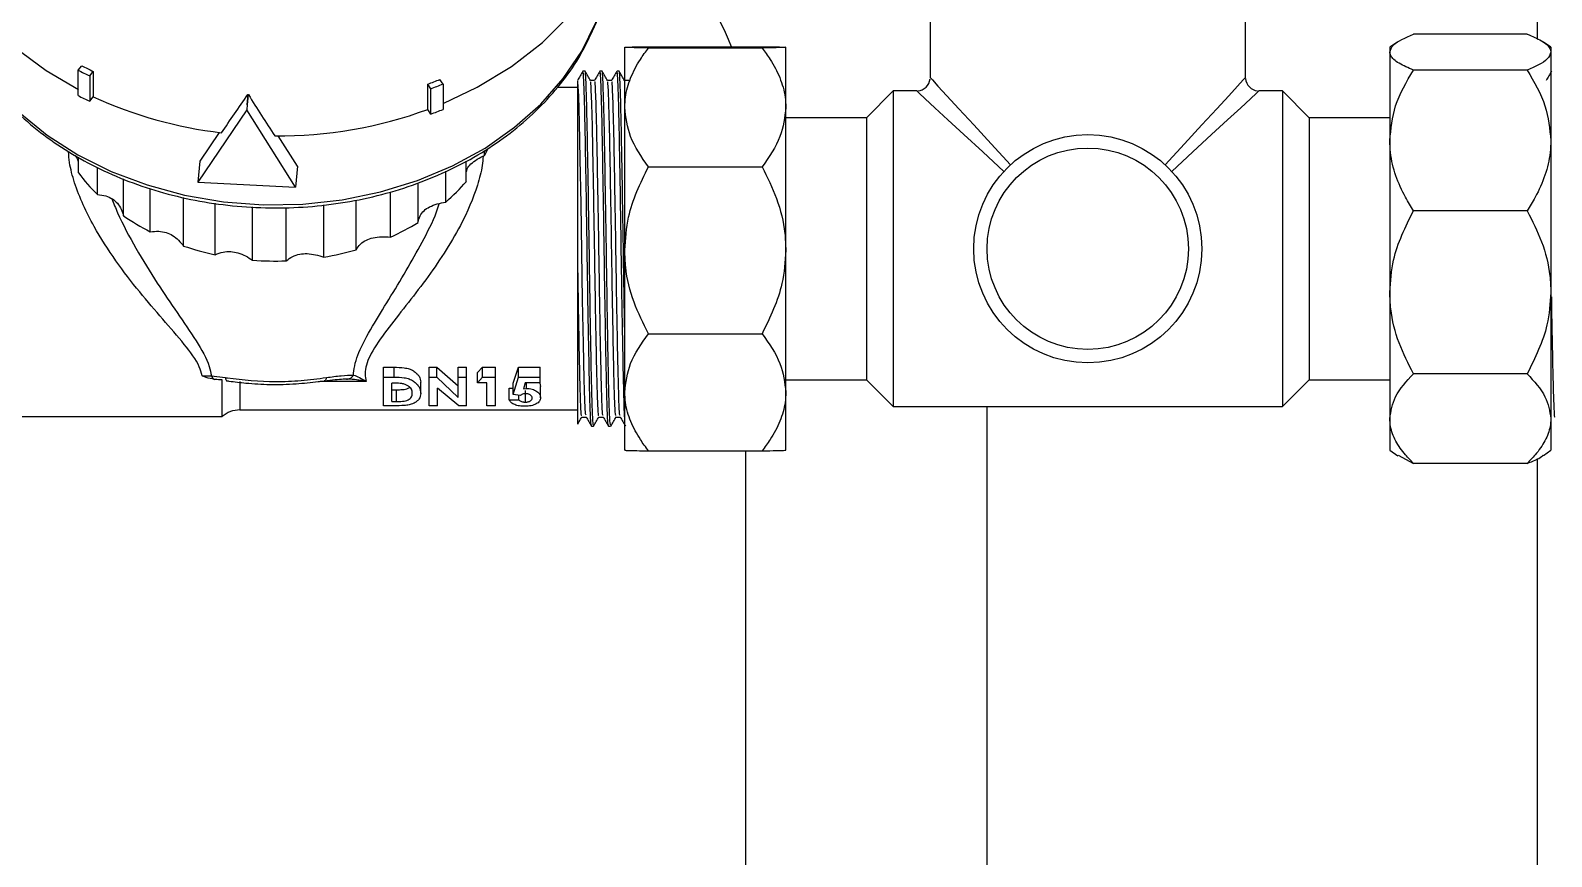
# Model space of a CAD drawing. Extents: x 150 to 4150, y 50 to 2920.
# Drawn here: x 823.8 to 1107.2, y 1319.5 to 1473.3 of the extents above; entities that cross this region are included whole.
import ezdxf

# ---------------------------------------------------------------- set-up
doc = ezdxf.new("R2010")
doc.units = 0
doc.header["$LTSCALE"] = 10
doc.linetypes.add('SLD-KATı', pattern=[0])
doc.layers.get('0').update_dxf_attribs({"linetype": 'CONTINUOUS'})

msp = doc.modelspace()

# ---------------------------------------------------------------- linework, layer by layer
at = {"color": 8, "linetype": 'SLD-KATı'}
for p, q in [((1104.53, 1471.73), (1104.53, 1506.94)), ((862.84, 1407.98), (862.84, 1402.67)), ((886.38, 1407.98), (877.78, 1407.98)), ((1104.53, 1301.42), (1104.53, 1393.61))]:
    msp.add_line(p, q, dxfattribs=at)
at = {"color": 7, "linetype": 'SLD-KATı'}
for p, q in [((991.41, 1476.42), (991.41, 1464.54)), ((1050.16, 1464.54), (1050.16, 1476.42)), ((1078.51, 1471.2), (1077.03, 1470.17)), ((1102.62, 1472.64), (1081.44, 1472.64)), ((1107.03, 1470.17), (1105.65, 1471.14)), ((934.53, 1458.98), (934.53, 1470.17)), ((938.94, 1470.28), (960.12, 1470.28)), ((938.94, 1470.05), (960.12, 1470.05)), ((964.53, 1458.98), (964.53, 1470.17)), ((1077.03, 1470.17), (1077.03, 1469.28)), ((1077.03, 1469.28), (1077.03, 1452.82)), ((1107.03, 1470.17), (1107.03, 1469.28)), ((1107.03, 1469.28), (1107.03, 1452.82)), ((832.71, 1465.9), (833.39, 1466.72)), ((832.71, 1461.18), (832.71, 1465.9)), ((834.87, 1464.86), (835.51, 1465.69)), ((834.87, 1464.86), (834.87, 1460.13)), ((835.51, 1465.69), (835.51, 1460.96)), ((927.13, 1465.72), (926.74, 1465.72)), ((930.31, 1465.72), (929.91, 1465.72)), ((933.48, 1465.72), (933.09, 1465.72)), ((1102.62, 1465.92), (1081.44, 1465.92)), ((897.86, 1458.61), (897.86, 1463.33)), ((898.4, 1462.45), (897.86, 1463.33)), ((898.4, 1457.73), (898.4, 1462.45)), ((900.68, 1463.33), (900.1, 1464.19)), ((900.68, 1463.33), (900.68, 1458.61)), ((925.78, 1462.67), (921.91, 1462.67)), ((928.92, 1464), (928.13, 1464)), ((932.1, 1464), (931.31, 1464)), ((935.27, 1464), (934.48, 1464)), ((934.53, 1463.69), (934.49, 1463.68)), ((984.53, 1462.04), (979.53, 1457.04)), ((988.91, 1462.04), (984.53, 1462.04)), ((984.53, 1462.04), (984.53, 1403.29)), ((1057.03, 1462.04), (1052.66, 1462.04)), ((1062.03, 1457.04), (1057.03, 1462.04)), ((1057.03, 1462.04), (1057.03, 1403.29)), ((834.87, 1460.13), (835.51, 1460.96)), ((864.21, 1459.51), (864.12, 1458.54)), ((864.33, 1461.38), (864.16, 1459.44)), ((864.25, 1459.44), (864.42, 1461.38)), ((864.33, 1461.38), (864.42, 1461.38)), ((864.12, 1458.54), (855.02, 1445.09)), ((873.22, 1444.13), (864.12, 1458.54)), ((898.4, 1457.73), (897.86, 1458.61)), ((934.53, 1432.38), (934.53, 1458.98)), ((964.53, 1432.38), (964.53, 1458.98)), ((979.53, 1457.04), (964.53, 1457.04)), ((979.53, 1457.04), (979.53, 1408.29)), ((1077.03, 1457.04), (1062.03, 1457.04)), ((1062.03, 1457.04), (1062.03, 1408.29)), ((858.98, 1454.32), (855.36, 1448.96)), ((873.56, 1448.01), (869.99, 1453.66)), ((908.41, 1450.05), (908.41, 1450.95)), ((1077.03, 1452.82), (1077.03, 1424.55)), ((1107.03, 1452.82), (1107.03, 1424.55)), ((832.79, 1446.79), (832.79, 1449.71)), ((855.36, 1448.96), (855.02, 1445.09)), ((873.56, 1448.01), (873.22, 1444.13)), ((905.02, 1445.21), (905.02, 1449)), ((938.94, 1447.92), (960.12, 1447.92)), ((836.32, 1442.78), (836.32, 1447.78)), ((841.19, 1438.78), (841.19, 1445.66)), ((855.02, 1445.09), (873.22, 1444.13)), ((901.2, 1441.37), (901.2, 1447.11)), ((846.14, 1435.82), (846.14, 1443.91)), ((852.37, 1433.18), (852.37, 1442.23)), ((890.9, 1434.85), (890.9, 1443.22)), ((896.05, 1437.59), (896.05, 1444.95)), ((858.25, 1431.56), (858.25, 1441.14)), ((865.22, 1430.54), (865.22, 1440.45)), ((871.47, 1430.41), (871.47, 1440.34)), ((878.5, 1431.12), (878.5, 1440.82)), ((884.49, 1432.48), (884.49, 1441.71)), ((1102.62, 1439.72), (1081.44, 1439.72)), ((934.53, 1405.95), (934.53, 1432.38)), ((964.53, 1405.95), (964.53, 1432.38)), ((1077.03, 1424.55), (1077.03, 1401.04)), ((1107.03, 1424.55), (1107.03, 1401.04)), ((938.94, 1416.85), (960.12, 1416.85)), ((857.55, 1409.02), (860.09, 1408.69)), ((859.53, 1401.42), (859.53, 1408.25)), ((882.94, 1408.41), (882.18, 1408.41)), ((889.58, 1410.61), (891.56, 1410.61)), ((889.58, 1408.77), (889.58, 1410.61)), ((889.58, 1408.77), (891.56, 1408.77)), ((889.58, 1403.45), (889.58, 1408.77)), ((891.56, 1408.77), (891.56, 1410.61)), ((898.1, 1410.61), (899.52, 1410.61)), ((898.1, 1408.77), (898.1, 1410.61)), ((898.1, 1408.77), (899.52, 1408.77)), ((898.1, 1403.45), (898.1, 1408.77)), ((899.52, 1410.61), (903.49, 1407.14)), ((899.52, 1408.77), (899.52, 1410.61)), ((899.52, 1408.77), (903.49, 1405.01)), ((903.49, 1410.61), (905.06, 1410.61)), ((903.49, 1408.77), (903.49, 1410.61)), ((903.49, 1405.01), (903.49, 1408.77)), ((903.49, 1408.77), (905.06, 1408.77)), ((905.06, 1408.77), (905.06, 1410.61)), ((905.06, 1403.45), (905.06, 1408.77)), ((907.08, 1409.65), (908.02, 1410.61)), ((907.08, 1407.73), (907.08, 1409.65)), ((907.08, 1407.73), (908.02, 1408.77)), ((908.02, 1410.61), (910.44, 1410.61)), ((908.02, 1408.77), (908.02, 1410.61)), ((908.02, 1408.77), (910.44, 1408.77)), ((910.44, 1408.77), (910.44, 1410.61)), ((910.44, 1403.45), (910.44, 1408.77)), ((913.73, 1407.62), (914.76, 1410.61)), ((913.73, 1405.54), (914.76, 1408.77)), ((914.76, 1410.61), (918.75, 1410.61)), ((914.76, 1408.77), (914.76, 1410.61)), ((914.76, 1408.77), (918.75, 1408.77)), ((918.75, 1408.77), (918.75, 1410.61)), ((918.75, 1407.73), (918.75, 1408.77)), ((964.53, 1408.29), (979.53, 1408.29)), ((979.53, 1408.29), (984.53, 1403.29)), ((1057.03, 1403.29), (1062.03, 1408.29)), ((1062.03, 1408.29), (1077.03, 1408.29)), ((1102.62, 1409.39), (1081.44, 1409.39)), ((860.4, 1408.09), (860.49, 1408.08)), ((891.75, 1407.65), (891.15, 1407.65)), ((891.15, 1404.23), (891.15, 1407.65)), ((891.15, 1406.42), (891.97, 1406.42)), ((891.97, 1406.42), (891.97, 1404.23)), ((896.53, 1405.75), (896.53, 1407.82)), ((903.63, 1403.45), (899.67, 1406.69)), ((899.67, 1403.45), (899.67, 1406.69)), ((908.87, 1407.73), (907.08, 1407.73)), ((908.87, 1403.45), (908.87, 1407.73)), ((913.02, 1406.7), (913.73, 1406.7)), ((913.02, 1404.53), (913.02, 1406.7)), ((913.73, 1405.54), (913.73, 1407.62)), ((915.05, 1405.36), (913.73, 1405.54)), ((914.82, 1404.53), (914.82, 1405.42)), ((916.01, 1407.73), (915.66, 1406.62)), ((915.66, 1406.62), (916.21, 1406.68)), ((918.75, 1407.73), (916.01, 1407.73)), ((916.02, 1404.12), (916.02, 1406.31)), ((916.21, 1406.68), (916.21, 1407.73)), ((918.69, 1407.63), (918.86, 1407.05)), ((918.86, 1404.91), (918.86, 1407.05)), ((934.53, 1395.17), (934.53, 1405.95)), ((964.53, 1395.17), (964.53, 1405.95)), ((862.84, 1402.67), (925.78, 1402.67)), ((891.59, 1403.45), (889.58, 1403.45)), ((891.15, 1404.23), (891.97, 1404.23)), ((899.67, 1403.45), (898.1, 1403.45)), ((905.06, 1403.45), (903.63, 1403.45)), ((910.44, 1403.45), (908.87, 1403.45)), ((913.02, 1404.53), (914.82, 1404.53)), ((984.53, 1403.29), (1057.03, 1403.29)), ((1002.03, 1271.73), (1002.03, 1403.29)), ((813.28, 1401.42), (859.53, 1401.42)), ((926.54, 1401.33), (927.33, 1401.33)), ((929.72, 1401.33), (930.5, 1401.33)), ((932.89, 1401.33), (933.68, 1401.33)), ((1077.03, 1401.04), (1077.03, 1395.17)), ((1107.03, 1401.04), (1107.03, 1395.17)), ((928.33, 1399.62), (928.72, 1399.62)), ((931.5, 1399.62), (931.9, 1399.62)), ((938.94, 1395.05), (960.12, 1395.05)), ((957.03, 1395.05), (957.03, 1289.1)), ((1077.03, 1395.17), (1078.51, 1394.14)), ((1078.59, 1394.26), (1081.44, 1392.7)), ((1105.65, 1394.2), (1107.03, 1395.17)), ((1102.62, 1392.7), (1081.44, 1392.7))]:
    msp.add_line(p, q, dxfattribs=at)
at = {"color": 7, "linetype": 'SLD-KATı', "flags": 128}
for points in [[(803.28, 1505.43), (803.75, 1499.01), (805.24, 1492.69), (807.74, 1486.56), (811.2, 1480.73), (815.57, 1475.27), (820.78, 1470.28), (826.75, 1465.83), (832.79, 1462.3)], [(900.68, 1459.7), (907.06, 1462.72), (913.46, 1466.6), (919.2, 1471.06), (924.19, 1476.04), (928.36, 1481.45), (931.64, 1487.21), (934, 1493.25), (935.38, 1499.46)], [(927.32, 1401.66), (927.24, 1401.93), (927.11, 1404.33), (926.99, 1408.33), (926.84, 1414.96), (926.69, 1423.18), (926.55, 1432.01), (926.4, 1441.03), (926.25, 1449.36), (926.11, 1456.17), (925.96, 1461.15), (925.82, 1463.69), (925.78, 1463.93), (925.78, 1463.93)]]:
    msp.add_lwpolyline(points, dxfattribs=at)
at = {"color": 8, "linetype": 'SLD-KATı', "flags": 128}
for points in [[(813.21, 1468.32), (813.69, 1467.56), (817.41, 1462.58), (821.85, 1457.98), (826.96, 1453.82), (832.68, 1450.16), (838.9, 1447.05), (845.56, 1444.54), (852.56, 1442.65), (859.79, 1441.42), (867.16, 1440.86), (874.57, 1440.98), (881.9, 1441.79), (889.06, 1443.26), (895.94, 1445.37), (902.46, 1448.11), (908.51, 1451.42), (914.01, 1455.27), (918.89, 1459.59), (923.08, 1464.34), (926.52, 1469.43), (929.15, 1474.81), (930.95, 1480.38), (931.89, 1486.09)], [(1005.15, 1447.07), (1001.22, 1450.69), (997.72, 1453.92), (994.73, 1456.68), (992.3, 1458.91), (990.5, 1460.57), (989.36, 1461.62), (988.91, 1462.04), (988.91, 1462.04)], [(991.41, 1464.54), (991.41, 1464.54), (991.83, 1464.09), (992.87, 1462.95), (994.53, 1461.15), (996.77, 1458.72), (999.53, 1455.73), (1002.76, 1452.22), (1006.38, 1448.29)], [(1035.18, 1448.29), (1038.8, 1452.22), (1042.03, 1455.73), (1044.79, 1458.72), (1047.03, 1461.15), (1048.69, 1462.95), (1049.73, 1464.09), (1050.15, 1464.54), (1050.16, 1464.54)], [(1052.66, 1462.04), (1052.65, 1462.04), (1052.2, 1461.62), (1051.06, 1460.57), (1049.26, 1458.91), (1046.83, 1456.68), (1043.84, 1453.92), (1040.34, 1450.69), (1036.41, 1447.07)], [(860.09, 1408.69), (860.15, 1408.48), (860.22, 1408.32), (860.3, 1408.19), (860.38, 1408.11), (860.48, 1408.07), (860.49, 1408.07)], [(878.97, 1408.69), (878.91, 1408.48), (878.84, 1408.32), (878.77, 1408.19), (878.68, 1408.11), (878.58, 1408.07), (878.57, 1408.07)]]:
    msp.add_lwpolyline(points, dxfattribs=at)
at = {"color": 7, "linetype": 'SLD-KATı'}
for radius in [21.25, 18.75]:
    msp.add_circle((1020.78, 1432.67), radius, dxfattribs=at)
for centre, radius, start, end in [((917.03, 1456.07), 40, 20.8163, 53.6396), ((865.58, 1530.94), 72.87, 243.1891, 245.077), ((865.62, 1530.48), 71.44, 243.1882, 245.0783), ((871.85, 1534.14), 75.44, 290.1717, 291.9943), ((871.88, 1534.64), 76.9, 290.1716, 291.9933), ((988.91, 1464.54), 2.5, 274.6405, 353.8608), ((1052.66, 1464.54), 2.5, 184.6405, 263.8608), ((865.55, 1526.15), 72.8, 243.1885, 245.0784), ((868.57, 1532.96), 79.22, 245.3335, 263.3531), ((869.74, 1536.12), 82.46, 269.7412, 289.9397), ((871.87, 1529.94), 76.93, 290.1723, 291.9934), ((882.81, 1464.61), 29.45, 330.3798, 333.0361), ((860.07, 1467.27), 34.12, 216.9111, 225.8832), ((877.9, 1468.3), 35.62, 310.8788, 319.5965), ((865.71, 1474.16), 43.04, 235.2725, 242.9555), ((872.56, 1475.55), 44.65, 294.2498, 301.7479), ((868.9, 1481.49), 51.06, 251.1104, 257.9667), ((869.9, 1482.52), 52.12, 279.4908, 286.2531), ((869.53, 1485.04), 54.66, 265.479, 272.0298), ((858.52, 1409.28), 1.01, 195.0236, 245.8035), ((882.66, 1409.98), 1.59, 280.2019, 328.5357), ((862.84, 1397.67), 5, 90, 131.4096)]:
    msp.add_arc(centre, radius, start, end, dxfattribs=at)
for centre, major_axis, ratio, start_param, end_param in [((869.53, 1513.79), (63.08, 109.72), 0.18458, 4.248277, 4.323128), ((869.53, 1513.79), (65.46, 113.86), 0.18458, 4.32353, 4.324199), ((869.53, 1511.7), (-63.18, 120.08), 0.225836, 1.898737, 1.899406), ((869.53, 1511.7), (-60.88, 115.71), 0.225836, 1.899054, 1.973846)]:
    msp.add_ellipse(centre, major_axis=major_axis, ratio=ratio, start_param=start_param, end_param=end_param, dxfattribs=at)
for points, knots in [([(928.37, 1472.94), (928.55, 1473.3), (929.62, 1475.38), (930.78, 1479.28), (931.62, 1483.3), (931.84, 1485.52), (931.88, 1486)], [0, 0, 0, 0, 0.087346, 0.501845, 0.892517, 1, 1, 1, 1]), ([(813.34, 1467.85), (813.37, 1467.81), (814.31, 1466.06), (816.81, 1462.86), (820.86, 1458.35), (825.62, 1454.26), (830.91, 1450.61), (836.69, 1447.45), (842.89, 1444.82), (849.44, 1442.76), (856.23, 1441.28), (863.19, 1440.42), (870.24, 1440.17), (877.28, 1440.54), (884.22, 1441.53), (890.97, 1443.13), (897.46, 1445.31), (903.6, 1448.06), (909.3, 1451.33), (914.5, 1455.1), (919.14, 1459.3), (923.12, 1463.9), (926.27, 1468.45), (927.73, 1471.57), (928.37, 1472.94)], [0, 0, 0, 0, 0.001351, 0.049015, 0.096796, 0.144681, 0.192649, 0.240674, 0.288735, 0.336819, 0.384914, 0.433015, 0.481122, 0.529235, 0.577356, 0.625487, 0.673629, 0.721779, 0.769929, 0.818069, 0.866178, 0.914232, 0.962201, 1, 1, 1, 1]), ([(1077.03, 1469.28), (1077.17, 1469.73), (1077.54, 1470.91), (1079.95, 1471.98), (1081.44, 1472.64)], [0, 0, 0, 0, 0.3814204, 1, 1, 1, 1]), ([(1102.62, 1472.64), (1103.58, 1472.22), (1105.53, 1471.37), (1106.87, 1470.22), (1106.99, 1469.51), (1107.03, 1469.28)], [0, 0, 0, 0, 0.396747, 0.806748, 1, 1, 1, 1]), ([(934.53, 1470.17), (934.67, 1470.18), (935.04, 1470.22), (937.45, 1470.26), (938.94, 1470.28)], [0, 0, 0, 0, 0.381418, 1, 1, 1, 1]), ([(938.94, 1470.05), (937.98, 1470.06), (936.03, 1470.09), (934.69, 1470.13), (934.57, 1470.16), (934.53, 1470.17)], [0, 0, 0, 0, 0.396747, 0.806759, 1, 1, 1, 1]), ([(934.53, 1458.98), (934.56, 1459.62), (934.64, 1461.46), (935.52, 1464.49), (937.11, 1467.54), (938.43, 1469.34), (938.94, 1470.05)], [0, 0, 0, 0, 0.163837, 0.47463, 0.794385, 1, 1, 1, 1]), ([(960.12, 1470.28), (961.08, 1470.27), (963.03, 1470.24), (964.37, 1470.2), (964.49, 1470.17), (964.53, 1470.17)], [0, 0, 0, 0, 0.396743, 0.806752, 1, 1, 1, 1]), ([(964.53, 1470.17), (964.39, 1470.15), (964.02, 1470.11), (961.61, 1470.07), (960.12, 1470.05)], [0, 0, 0, 0, 0.381411, 1, 1, 1, 1]), ([(960.12, 1470.05), (960.63, 1469.34), (961.93, 1467.57), (963.52, 1464.52), (964.42, 1461.49), (964.5, 1459.62), (964.53, 1458.98)], [0, 0, 0, 0, 0.205614, 0.517012, 0.836162, 1, 1, 1, 1]), ([(1081.44, 1465.92), (1080.48, 1466.34), (1078.53, 1467.19), (1077.19, 1468.34), (1077.07, 1469.05), (1077.03, 1469.28)], [0, 0, 0, 0, 0.396747, 0.806757, 1, 1, 1, 1]), ([(1107.03, 1469.28), (1106.89, 1468.83), (1106.52, 1467.65), (1104.11, 1466.58), (1102.62, 1465.92)], [0, 0, 0, 0, 0.3814204, 1, 1, 1, 1]), ([(926.73, 1465.71), (926.56, 1465.42), (926.23, 1464.85), (925.9, 1464.28), (925.73, 1463.99)], [0, 0, 0, 0, 0.500004, 1, 1, 1, 1]), ([(928.31, 1399.96), (928.28, 1399.97), (928.22, 1399.98), (928.1, 1402.51), (927.97, 1407.01), (927.84, 1413.77), (927.68, 1422.45), (927.54, 1432.01), (927.4, 1441.62), (927.24, 1450.47), (927.11, 1457.88), (926.95, 1463.03), (926.83, 1465.66), (926.76, 1465.45), (926.74, 1465.38)], [0, 0, 0, 0, 0.054205, 0.133082, 0.210531, 0.303161, 0.397185, 0.48913, 0.582566, 0.676254, 0.768074, 0.861993, 0.955017, 1, 1, 1, 1]), ([(928.72, 1399.92), (928.69, 1399.92), (928.62, 1399.91), (928.5, 1402.5), (928.37, 1407.01), (928.23, 1413.77), (928.08, 1422.45), (927.94, 1432.01), (927.79, 1441.62), (927.64, 1450.47), (927.5, 1457.88), (927.35, 1463.03), (927.23, 1465.66), (927.16, 1465.45), (927.13, 1465.38)], [0, 0, 0, 0, 0.062072, 0.140294, 0.217098, 0.308958, 0.4022, 0.49338, 0.586038, 0.678947, 0.770003, 0.863141, 0.955391, 1, 1, 1, 1]), ([(928.14, 1463.99), (927.98, 1464.27), (927.65, 1464.85), (927.31, 1465.42), (927.15, 1465.71)], [0, 0, 0, 0, 0.5, 1, 1, 1, 1]), ([(929.9, 1465.71), (929.74, 1465.42), (929.4, 1464.85), (929.07, 1464.28), (928.91, 1463.99)], [0, 0, 0, 0, 0.500004, 1, 1, 1, 1]), ([(931.49, 1399.96), (931.46, 1399.97), (931.39, 1399.98), (931.27, 1402.51), (931.15, 1407.01), (931.01, 1413.77), (930.86, 1422.45), (930.72, 1432.01), (930.57, 1441.62), (930.42, 1450.47), (930.28, 1457.88), (930.13, 1463.03), (930.01, 1465.66), (929.94, 1465.45), (929.91, 1465.38)], [0, 0, 0, 0, 0.054205, 0.133082, 0.210531, 0.303161, 0.397185, 0.48913, 0.582566, 0.676254, 0.768074, 0.861993, 0.955017, 1, 1, 1, 1]), ([(931.9, 1399.92), (931.87, 1399.92), (931.79, 1399.91), (931.67, 1402.5), (931.54, 1407.01), (931.41, 1413.77), (931.26, 1422.45), (931.12, 1432.01), (930.97, 1441.62), (930.82, 1450.47), (930.68, 1457.88), (930.52, 1463.03), (930.4, 1465.66), (930.33, 1465.45), (930.31, 1465.38)], [0, 0, 0, 0, 0.062072, 0.140294, 0.217098, 0.308958, 0.4022, 0.49338, 0.586038, 0.678947, 0.770003, 0.863141, 0.955391, 1, 1, 1, 1]), ([(931.32, 1463.99), (931.15, 1464.27), (930.82, 1464.85), (930.49, 1465.42), (930.32, 1465.71)], [0, 0, 0, 0, 0.5, 1, 1, 1, 1]), ([(933.08, 1465.71), (932.91, 1465.42), (932.58, 1464.85), (932.25, 1464.28), (932.08, 1463.99)], [0, 0, 0, 0, 0.500014, 1, 1, 1, 1]), ([(934.53, 1401.18), (934.5, 1401.65), (934.44, 1402.84), (934.32, 1407.08), (934.19, 1413.75), (934.03, 1422.46), (933.89, 1432.01), (933.75, 1441.62), (933.59, 1450.47), (933.46, 1457.88), (933.3, 1463.03), (933.18, 1465.66), (933.11, 1465.45), (933.09, 1465.38)], [0, 0, 0, 0, 0.054152, 0.138652, 0.239716, 0.342301, 0.442617, 0.544559, 0.646778, 0.746958, 0.849428, 0.950921, 1, 1, 1, 1]), ([(934.53, 1416.99), (934.5, 1418.84), (934.41, 1423.46), (934.29, 1432.04), (934.14, 1441.61), (933.99, 1450.47), (933.85, 1457.88), (933.7, 1463.03), (933.58, 1465.66), (933.51, 1465.45), (933.48, 1465.38)], [0, 0, 0, 0, 0.092595, 0.230998, 0.371645, 0.512672, 0.650887, 0.792261, 0.932287, 1, 1, 1, 1]), ([(934.49, 1463.99), (934.33, 1464.27), (934, 1464.85), (933.66, 1465.42), (933.5, 1465.71)], [0, 0, 0, 0, 0.5, 1, 1, 1, 1]), ([(1077.03, 1452.82), (1077.25, 1454.99), (1077.7, 1459.6), (1080.15, 1463.74), (1081.44, 1465.92)], [0, 0, 0, 0, 0.472491, 1, 1, 1, 1]), ([(1102.62, 1465.92), (1103.91, 1463.74), (1106.36, 1459.6), (1106.81, 1454.99), (1107.03, 1452.82)], [0, 0, 0, 0, 0.527509, 1, 1, 1, 1]), ([(1107.16, 1465.71), (1106.99, 1465.42), (1106.66, 1464.85), (1106.33, 1464.28), (1106.17, 1464)], [0, 0, 0, 0, 0.503428, 1, 1, 1, 1]), ([(925.78, 1430.53), (925.78, 1431.06), (925.78, 1433.71), (925.78, 1438.15), (925.78, 1443.61), (925.78, 1448.42), (925.78, 1452.76), (925.78, 1456.56), (925.78, 1459.64), (925.78, 1462.69), (925.78, 1463.44), (925.78, 1463.93)], [0, 0, 0, 0, 0.032322, 0.162247, 0.269692, 0.377137, 0.484584, 0.592027, 0.699473, 0.806918, 1, 1, 1, 1]), ([(929.72, 1401.62), (929.68, 1401.62), (929.61, 1401.61), (929.49, 1404.07), (929.36, 1408.34), (929.23, 1414.75), (929.07, 1422.98), (928.93, 1432.04), (928.78, 1441.15), (928.63, 1449.54), (928.5, 1456.57), (928.34, 1461.44), (928.23, 1463.89), (928.16, 1463.73), (928.14, 1463.68)], [0, 0, 0, 0, 0.06302, 0.141904, 0.219354, 0.311989, 0.406018, 0.497967, 0.591407, 0.6851, 0.776925, 0.870847, 0.963875, 1, 1, 1, 1]), ([(930.49, 1401.66), (930.47, 1401.67), (930.4, 1401.68), (930.28, 1404.08), (930.16, 1408.34), (930.02, 1414.75), (929.87, 1422.98), (929.73, 1432.04), (929.58, 1441.15), (929.43, 1449.54), (929.29, 1456.57), (929.14, 1461.45), (929.02, 1463.94), (928.94, 1463.74), (928.92, 1463.68)], [0, 0, 0, 0, 0.053955, 0.132888, 0.210387, 0.303082, 0.39717, 0.489178, 0.582677, 0.67643, 0.768314, 0.862296, 0.955383, 1, 1, 1, 1]), ([(932.89, 1401.62), (932.86, 1401.62), (932.78, 1401.61), (932.66, 1404.07), (932.54, 1408.34), (932.4, 1414.75), (932.25, 1422.98), (932.11, 1432.04), (931.96, 1441.15), (931.81, 1449.54), (931.67, 1456.57), (931.52, 1461.44), (931.4, 1463.89), (931.33, 1463.73), (931.32, 1463.68)], [0, 0, 0, 0, 0.06302, 0.141904, 0.219354, 0.311989, 0.406018, 0.497967, 0.591407, 0.6851, 0.776925, 0.870847, 0.963875, 1, 1, 1, 1]), ([(933.67, 1401.66), (933.64, 1401.67), (933.57, 1401.68), (933.46, 1404.08), (933.33, 1408.34), (933.19, 1414.75), (933.04, 1422.98), (932.9, 1432.04), (932.75, 1441.15), (932.6, 1449.54), (932.46, 1456.57), (932.31, 1461.45), (932.19, 1463.94), (932.12, 1463.74), (932.1, 1463.68)], [0, 0, 0, 0, 0.053955, 0.132888, 0.210387, 0.303082, 0.39717, 0.489178, 0.582677, 0.67643, 0.768314, 0.862296, 0.955383, 1, 1, 1, 1]), ([(938.94, 1447.92), (937.65, 1449.76), (935.2, 1453.26), (934.75, 1457.14), (934.53, 1458.98)], [0, 0, 0, 0, 0.5275085, 1, 1, 1, 1]), ([(964.53, 1458.98), (964.31, 1457.14), (963.86, 1453.26), (961.41, 1449.76), (960.12, 1447.92)], [0, 0, 0, 0, 0.4724915, 1, 1, 1, 1]), ([(1081.44, 1439.72), (1080.93, 1440.56), (1079.63, 1442.66), (1078.04, 1446.26), (1077.14, 1449.85), (1077.06, 1452.07), (1077.03, 1452.82)], [0, 0, 0, 0, 0.205613, 0.517009, 0.836166, 1, 1, 1, 1]), ([(1107.03, 1452.82), (1107, 1452.07), (1106.92, 1449.89), (1106.04, 1446.3), (1104.45, 1442.69), (1103.13, 1440.56), (1102.62, 1439.72)], [0, 0, 0, 0, 0.163833, 0.474633, 0.794388, 1, 1, 1, 1]), ([(832.19, 1450.04), (832.35, 1449.8), (832.82, 1449.09), (832.76, 1448.29), (832.72, 1447.76)], [0, 0, 0, 0, 0.340933, 1, 1, 1, 1]), ([(905.02, 1446.9), (905.07, 1447.11), (905.2, 1447.68), (906.19, 1448.91), (907.5, 1449.58), (908.41, 1450.05)], [0, 0, 0, 0, 0.151946, 0.403848, 1, 1, 1, 1]), ([(934.53, 1432.38), (934.67, 1434.46), (935.04, 1439.92), (937.45, 1444.86), (938.94, 1447.92)], [0, 0, 0, 0, 0.38142, 1, 1, 1, 1]), ([(960.12, 1447.92), (961.08, 1445.98), (963.03, 1442.05), (964.37, 1436.71), (964.49, 1433.43), (964.53, 1432.38)], [0, 0, 0, 0, 0.396746, 0.806751, 1, 1, 1, 1]), ([(836.32, 1442.78), (836.85, 1442.71), (837.86, 1442.59), (839.13, 1441.98), (840.5, 1440.79), (840.91, 1439.61), (841.19, 1438.78)], [0, 0, 0, 0, 0.2090004, 0.3953247, 0.574935, 1, 1, 1, 1]), ([(896.05, 1437.59), (896.14, 1438), (896.3, 1438.78), (897.09, 1439.77), (898.61, 1440.83), (900.13, 1441.15), (901.2, 1441.37)], [0, 0, 0, 0, 0.209, 0.395329, 0.574934, 1, 1, 1, 1]), ([(1077.03, 1424.55), (1077.17, 1426.58), (1077.54, 1431.91), (1079.95, 1436.73), (1081.44, 1439.72)], [0, 0, 0, 0, 0.381419, 1, 1, 1, 1]), ([(1102.62, 1439.72), (1103.58, 1437.83), (1105.53, 1434), (1106.87, 1428.78), (1106.99, 1425.58), (1107.03, 1424.55)], [0, 0, 0, 0, 0.396748, 0.806753, 1, 1, 1, 1]), ([(846.14, 1435.82), (846.67, 1435.88), (847.68, 1436.01), (849.13, 1435.73), (850.91, 1434.93), (851.76, 1433.9), (852.37, 1433.18)], [0, 0, 0, 0, 0.2090063, 0.3953245, 0.5749443, 1, 1, 1, 1]), ([(884.49, 1432.48), (884.74, 1432.86), (885.2, 1433.56), (886.35, 1434.31), (888.22, 1434.96), (889.79, 1434.89), (890.9, 1434.85)], [0, 0, 0, 0, 0.2090052, 0.3953349, 0.5749408, 1, 1, 1, 1]), ([(858.25, 1431.56), (858.73, 1431.74), (859.64, 1432.1), (861.13, 1432.19), (863.14, 1431.85), (864.36, 1431.08), (865.22, 1430.54)], [0, 0, 0, 0, 0.209001, 0.39533, 0.574939, 1, 1, 1, 1]), ([(871.47, 1430.41), (871.85, 1430.7), (872.57, 1431.26), (873.96, 1431.7), (876, 1431.86), (877.46, 1431.42), (878.5, 1431.12)], [0, 0, 0, 0, 0.208991, 0.395328, 0.574941, 1, 1, 1, 1]), ([(938.94, 1416.85), (937.98, 1418.78), (936.03, 1422.71), (934.69, 1428.06), (934.57, 1431.33), (934.53, 1432.38)], [0, 0, 0, 0, 0.396747, 0.806753, 1, 1, 1, 1]), ([(964.53, 1432.38), (964.39, 1430.3), (964.02, 1424.85), (961.61, 1419.91), (960.12, 1416.85)], [0, 0, 0, 0, 0.3814184, 1, 1, 1, 1]), ([(926.54, 1401.62), (926.51, 1401.62), (926.43, 1401.61), (926.31, 1404.07), (926.19, 1408.34), (926.05, 1414.75), (925.91, 1422.53), (925.82, 1428.05), (925.78, 1430.53)], [0, 0, 0, 0, 0.130498, 0.293843, 0.454219, 0.646041, 0.840748, 1, 1, 1, 1]), ([(925.78, 1400.08), (925.78, 1400.06), (925.78, 1399.91), (925.78, 1400.57), (925.78, 1402.06), (925.78, 1404.52), (925.78, 1407.72), (925.78, 1411.65), (925.78, 1416.13), (925.78, 1421.05), (925.78, 1425.89), (925.78, 1429.1), (925.78, 1430.53)], [0, 0, 0, 0, 0.020392, 0.133679, 0.246967, 0.358561, 0.470155, 0.58182, 0.693484, 0.802714, 0.911943, 1, 1, 1, 1]), ([(1081.44, 1409.39), (1080.48, 1411.28), (1078.53, 1415.11), (1077.19, 1420.33), (1077.07, 1423.53), (1077.03, 1424.55)], [0, 0, 0, 0, 0.396747, 0.806751, 1, 1, 1, 1]), ([(1107.03, 1424.55), (1106.89, 1422.52), (1106.52, 1417.2), (1104.11, 1412.37), (1102.62, 1409.39)], [0, 0, 0, 0, 0.381419, 1, 1, 1, 1]), ([(1107.12, 1423.7), (1107.13, 1422.87), (1107.19, 1419.05), (1107.31, 1413.13), (1107.45, 1406.69), (1107.6, 1402.76), (1107.7, 1401.02), (1107.75, 1401.37), (1107.75, 1401.38)], [0, 0, 0, 0, 0.06438, 0.298818, 0.528547, 0.760627, 0.994594, 1, 1, 1, 1]), ([(934.53, 1405.95), (934.75, 1407.76), (935.2, 1411.59), (937.65, 1415.03), (938.94, 1416.85)], [0, 0, 0, 0, 0.472495, 1, 1, 1, 1]), ([(960.12, 1416.85), (961.41, 1415.03), (963.86, 1411.59), (964.31, 1407.76), (964.53, 1405.95)], [0, 0, 0, 0, 0.527505, 1, 1, 1, 1]), ([(855.79, 1409.03), (855.91, 1409.02), (856.42, 1409.01), (857.02, 1409.03), (857.46, 1409.02), (857.55, 1409.02)], [0, 0, 0, 0, 0.191076, 0.838562, 1, 1, 1, 1]), ([(858.11, 1408.36), (857.58, 1408.46), (856.84, 1408.59), (856.12, 1408.88), (855.86, 1408.99), (855.8, 1409.02), (855.79, 1409.03)], [0, 0, 0, 0, 0.639563, 0.901696, 0.991161, 1, 1, 1, 1]), ([(859.53, 1408.25), (859.1, 1408.26), (858.62, 1408.29), (858.15, 1408.35), (858.11, 1408.36)], [0, 0, 0, 0, 0.9026956, 1, 1, 1, 1]), ([(860.09, 1408.69), (860.23, 1408.67), (863.27, 1408.27), (868.07, 1407.8), (874.31, 1408.09), (877.4, 1408.49), (878.97, 1408.69)], [0, 0, 0, 0, 0.023077, 0.499398, 0.746777, 1, 1, 1, 1]), ([(878.57, 1408.07), (879.26, 1408.16), (880.51, 1408.32), (881.87, 1408.44), (882.6, 1408.43), (882.76, 1408.41), (882.8, 1408.4)], [0, 0, 0, 0, 0.432765, 0.782086, 0.947841, 1, 1, 1, 1]), ([(878.97, 1408.69), (879.91, 1408.83), (881.7, 1409.09), (883.27, 1409.13), (884.02, 1409.15)], [0, 0, 0, 0, 0.524077, 1, 1, 1, 1]), ([(886.38, 1407.98), (886.37, 1407.99), (886.06, 1408.04), (885.46, 1408.14), (884.32, 1408.31), (883.49, 1408.38), (882.94, 1408.41)], [0, 0, 0, 0, 0.007514, 0.263543, 0.519073, 1, 1, 1, 1]), ([(884.02, 1409.15), (884.38, 1409.01), (885.15, 1408.71), (885.95, 1408.24), (886.37, 1407.99), (886.38, 1407.98)], [0, 0, 0, 0, 0.473823, 0.993521, 1, 1, 1, 1]), ([(891.56, 1410.61), (892.2, 1410.6), (893.16, 1410.58), (894.4, 1410.33), (895.2, 1409.96), (895.8, 1409.47), (896.41, 1408.75), (896.48, 1408.19), (896.53, 1407.82)], [0, 0, 0, 0, 0.250373, 0.375448, 0.500399, 0.62414, 0.750849, 1, 1, 1, 1]), ([(891.56, 1408.77), (892.2, 1408.76), (893.17, 1408.74), (894.41, 1408.47), (895.2, 1408.06), (895.8, 1407.53), (896.41, 1406.75), (896.48, 1406.15), (896.53, 1405.75)], [0, 0, 0, 0, 0.240981, 0.362318, 0.485899, 0.610928, 0.740909, 1, 1, 1, 1]), ([(1077.03, 1401.04), (1077.25, 1402.43), (1077.7, 1405.36), (1080.15, 1408), (1081.44, 1409.39)], [0, 0, 0, 0, 0.472493, 1, 1, 1, 1]), ([(1102.62, 1409.39), (1103.91, 1408), (1106.36, 1405.36), (1106.81, 1402.43), (1107.03, 1401.04)], [0, 0, 0, 0, 0.527507, 1, 1, 1, 1]), ([(860.49, 1408.07), (860.59, 1408.06), (861.71, 1407.92), (864.38, 1407.61), (868.57, 1407.32), (873.09, 1407.47), (876.5, 1407.83), (878.18, 1408.03), (878.56, 1408.08)], [0, 0, 0, 0, 0.018968, 0.196551, 0.439765, 0.707458, 0.933824, 1, 1, 1, 1]), ([(896.53, 1405.75), (896.48, 1405.38), (896.39, 1404.82), (895.8, 1404.22), (895.18, 1403.86), (894.4, 1403.6), (893.16, 1403.45), (892.22, 1403.45), (891.59, 1403.45)], [0, 0, 0, 0, 0.259735, 0.389636, 0.514055, 0.637566, 0.758625, 1, 1, 1, 1]), ([(894.14, 1407.18), (893.97, 1407.26), (893.63, 1407.44), (892.81, 1407.62), (892.17, 1407.64), (891.75, 1407.65)], [0, 0, 0, 0, 0.253978, 0.50415, 1, 1, 1, 1]), ([(891.97, 1406.42), (892.36, 1406.42), (892.95, 1406.43), (893.7, 1406.53), (894.18, 1406.68), (894.39, 1406.83), (894.48, 1406.9)], [0, 0, 0, 0, 0.413862, 0.620563, 0.826871, 1, 1, 1, 1]), ([(891.97, 1404.23), (892.36, 1404.24), (892.95, 1404.24), (893.71, 1404.35), (894.2, 1404.53), (894.56, 1404.79), (894.9, 1405.19), (894.94, 1405.54), (894.96, 1405.77)], [0, 0, 0, 0, 0.240964, 0.362086, 0.485403, 0.611772, 0.740363, 1, 1, 1, 1]), ([(894.96, 1405.77), (894.94, 1406.02), (894.89, 1406.39), (894.55, 1406.87), (894.27, 1407.08), (894.14, 1407.18)], [0, 0, 0, 0, 0.504556, 0.75436, 1, 1, 1, 1]), ([(916.09, 1405.69), (915.99, 1405.68), (915.78, 1405.67), (915.41, 1405.57), (915.2, 1405.44), (915.05, 1405.36)], [0, 0, 0, 0, 0.245033, 0.493445, 1, 1, 1, 1]), ([(917.29, 1404.88), (917.28, 1404.98), (917.25, 1405.17), (917.04, 1405.4), (916.8, 1405.54), (916.59, 1405.63), (916.34, 1405.68), (916.17, 1405.69), (916.09, 1405.69)], [0, 0, 0, 0, 0.258342, 0.512101, 0.639292, 0.75958, 0.881517, 1, 1, 1, 1]), ([(916.21, 1406.68), (916.39, 1406.67), (916.76, 1406.66), (917.29, 1406.55), (917.76, 1406.37), (918.3, 1406.05), (918.78, 1405.54), (918.83, 1405.12), (918.86, 1404.91)], [0, 0, 0, 0, 0.119982, 0.240717, 0.360904, 0.487815, 0.741384, 1, 1, 1, 1]), ([(938.94, 1395.05), (938.43, 1395.75), (937.13, 1397.5), (935.54, 1400.5), (934.64, 1403.48), (934.56, 1405.33), (934.53, 1405.95)], [0, 0, 0, 0, 0.205617, 0.517016, 0.836168, 1, 1, 1, 1]), ([(964.53, 1405.95), (964.5, 1405.33), (964.42, 1403.51), (963.54, 1400.53), (961.95, 1397.53), (960.63, 1395.75), (960.12, 1395.05)], [0, 0, 0, 0, 0.16383, 0.474629, 0.794387, 1, 1, 1, 1]), ([(915.93, 1403.34), (915.59, 1403.36), (914.9, 1403.38), (913.99, 1403.63), (913.31, 1404.02), (913.12, 1404.36), (913.02, 1404.53)], [0, 0, 0, 0, 0.241924, 0.487832, 0.740742, 1, 1, 1, 1]), ([(914.82, 1404.53), (914.88, 1404.47), (915, 1404.36), (915.29, 1404.22), (915.58, 1404.15), (915.83, 1404.12), (915.96, 1404.12), (916.02, 1404.12)], [0, 0, 0, 0, 0.257521, 0.509615, 0.756084, 0.878223, 1, 1, 1, 1]), ([(918.86, 1404.91), (918.82, 1404.7), (918.76, 1404.27), (918.19, 1403.84), (917.6, 1403.58), (917.09, 1403.44), (916.62, 1403.37), (916.23, 1403.35), (916.03, 1403.34), (915.93, 1403.34)], [0, 0, 0, 0, 0.258518, 0.511769, 0.639287, 0.758761, 0.879692, 0.939885, 1, 1, 1, 1]), ([(916.02, 1404.12), (916.11, 1404.12), (916.29, 1404.12), (916.54, 1404.17), (916.77, 1404.25), (917.02, 1404.38), (917.25, 1404.59), (917.27, 1404.78), (917.29, 1404.88)], [0, 0, 0, 0, 0.119902, 0.2407, 0.363337, 0.487983, 0.741599, 1, 1, 1, 1]), ([(925.81, 1400.06), (925.89, 1400.2), (926.14, 1400.63), (926.39, 1401.06), (926.55, 1401.35)], [0, 0, 0, 0, 0.3321195, 1, 1, 1, 1]), ([(927.32, 1401.35), (927.49, 1401.06), (927.82, 1400.49), (928.15, 1399.91), (928.31, 1399.63)], [0, 0, 0, 0, 0.499996, 1, 1, 1, 1]), ([(928.74, 1399.63), (928.9, 1399.91), (929.23, 1400.49), (929.56, 1401.06), (929.73, 1401.35)], [0, 0, 0, 0, 0.500004, 1, 1, 1, 1]), ([(930.5, 1401.35), (930.66, 1401.06), (930.99, 1400.49), (931.32, 1399.91), (931.49, 1399.63)], [0, 0, 0, 0, 0.499996, 1, 1, 1, 1]), ([(931.91, 1399.63), (932.08, 1399.91), (932.41, 1400.49), (932.74, 1401.06), (932.9, 1401.35)], [0, 0, 0, 0, 0.500004, 1, 1, 1, 1]), ([(933.67, 1401.35), (933.84, 1401.06), (934.17, 1400.49), (934.5, 1399.91), (934.66, 1399.63)], [0, 0, 0, 0, 0.499986, 1, 1, 1, 1]), ([(1081.44, 1392.7), (1080.93, 1393.23), (1079.63, 1394.57), (1078.04, 1396.86), (1077.14, 1399.15), (1077.06, 1400.56), (1077.03, 1401.04)], [0, 0, 0, 0, 0.205615, 0.517013, 0.83617, 1, 1, 1, 1]), ([(1107.03, 1401.04), (1107, 1400.56), (1106.92, 1399.18), (1106.04, 1396.89), (1104.45, 1394.59), (1103.13, 1393.23), (1102.62, 1392.7)], [0, 0, 0, 0, 0.163829, 0.474628, 0.794387, 1, 1, 1, 1]), ([(934.53, 1395.17), (934.67, 1395.15), (935.04, 1395.11), (937.45, 1395.07), (938.94, 1395.05)], [0, 0, 0, 0, 0.381421, 1, 1, 1, 1]), ([(960.12, 1395.05), (961.08, 1395.07), (963.03, 1395.1), (964.37, 1395.14), (964.49, 1395.16), (964.53, 1395.17)], [0, 0, 0, 0, 0.396747, 0.80675, 1, 1, 1, 1]), ([(1102.62, 1392.7), (1103.67, 1393.11), (1104.94, 1393.61), (1105.51, 1394.16), (1105.61, 1394.26)], [0, 0, 0, 0, 0.825444, 1, 1, 1, 1])]:
    msp.add_open_spline(points, degree=3, knots=knots, dxfattribs=at)
at = {"color": 8, "linetype": 'SLD-KATı'}
for points, knots in [([(855.79, 1409.03), (855.65, 1409.58), (855.16, 1411.48), (852.46, 1415.01), (848.48, 1419.55), (844.06, 1424.68), (839.64, 1430.41), (836.1, 1435.91), (833.58, 1440.85), (832.03, 1444.86), (831.1, 1448.24), (830.98, 1450.06), (830.93, 1450.73)], [0, 0, 0, 0, 0.046616, 0.161513, 0.288345, 0.418027, 0.556217, 0.698706, 0.784434, 0.87243, 0.953283, 1, 1, 1, 1]), ([(908.13, 1449.87), (908.09, 1449.3), (907.98, 1447.61), (906.84, 1443.28), (904.43, 1437.68), (900.92, 1431.79), (897.45, 1426.8), (893.75, 1422.04), (890.16, 1417.5), (887.23, 1413.41), (886.21, 1410.69), (886.14, 1409.01), (886.27, 1408.43), (886.38, 1407.98)], [0, 0, 0, 0, 0.039483, 0.11815, 0.276606, 0.390007, 0.503585, 0.620708, 0.737744, 0.851781, 0.943883, 0.956332, 1, 1, 1, 1]), ([(838.98, 1441.98), (839.33, 1441.11), (840.61, 1437.95), (843.48, 1432.6), (847.3, 1426.4), (851.22, 1420.69), (854.74, 1415.59), (857, 1411.67), (857.43, 1409.6), (857.55, 1409.02)], [0, 0, 0, 0, 0.068541, 0.247722, 0.433546, 0.602651, 0.77511, 0.936826, 1, 1, 1, 1]), ([(884.02, 1409.15), (884.02, 1409.26), (884.06, 1410.57), (884.91, 1413.55), (887.42, 1418.14), (890.58, 1423.22), (893.8, 1428.44), (896.8, 1433.9), (899.01, 1438.1), (899.83, 1440.52), (899.99, 1441.01)], [0, 0, 0, 0, 0.013199, 0.154697, 0.321794, 0.484032, 0.649573, 0.802944, 0.960182, 1, 1, 1, 1])]:
    msp.add_open_spline(points, degree=3, knots=knots, dxfattribs=at)

doc.saveas('drawing.dxf')
